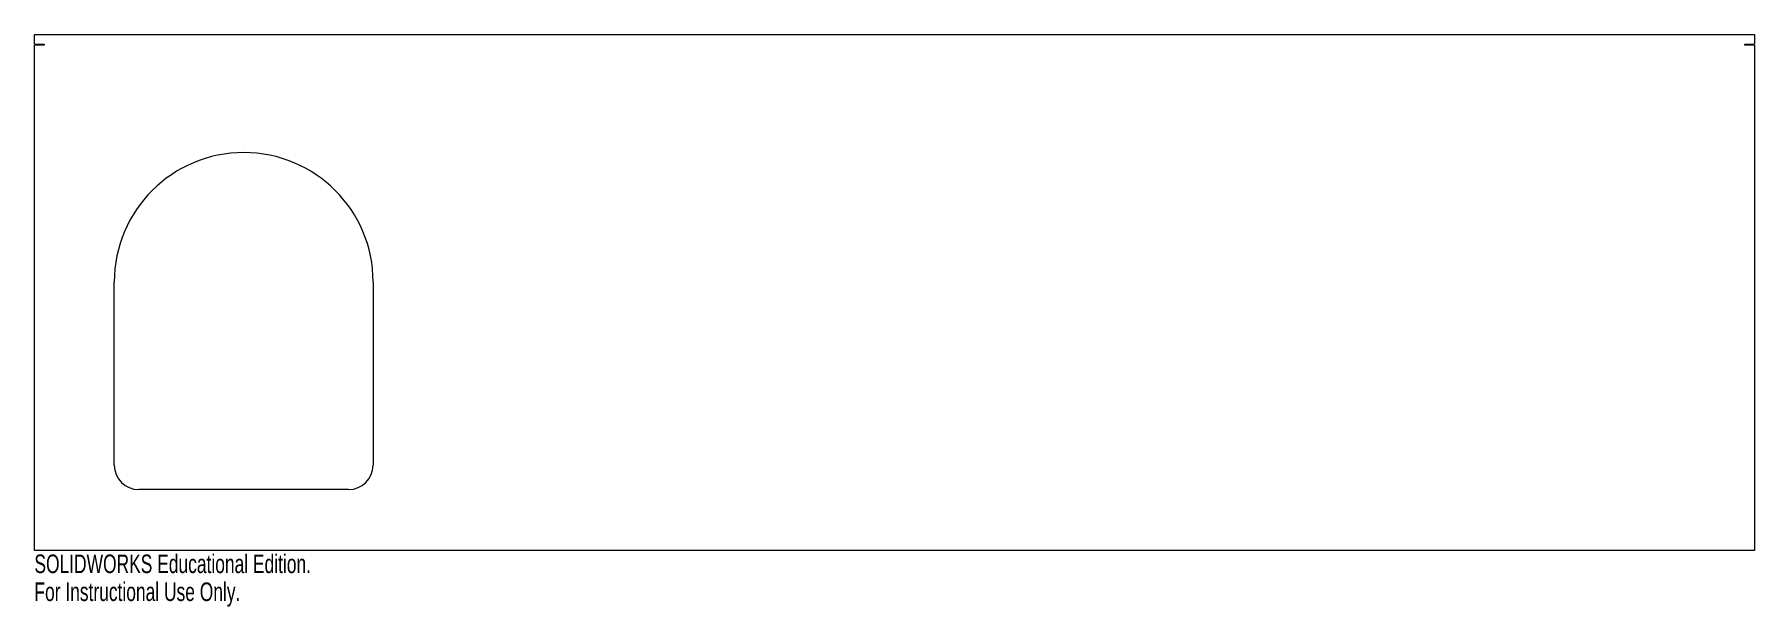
# Model space of a CAD drawing. Header units: inches. Extents: x -8.8 to 8.8, y -5.9 to 0.
import ezdxf

# ---------------------------------------------------------------- set-up
doc = ezdxf.new("R2010")
doc.units = ezdxf.units.IN
doc.header["$MEASUREMENT"] = 0
doc.styles.add('SLDTEXTSTYLE0', font='TXT', dxfattribs={"width": 0.7})

msp = doc.modelspace()

# ---------------------------------------------------------------- linework, layer by layer
at = {"color": 7, "linetype": 'Continuous', "lineweight": 15}
for p, q in [((-8.805, -0.1), (-8.805, 0)), ((-8.805, 0), (8.805, 0)), ((8.805, 0), (8.805, -0.1)), ((-8.805, -0.1), (-8.705, -0.1)), ((-8.805, -5.285), (-8.805, -0.11)), ((-8.705, -0.11), (-8.805, -0.11)), ((-8.705, -0.1), (-8.705, -0.11)), ((8.705, -0.1), (8.805, -0.1)), ((8.705, -0.11), (8.705, -0.1)), ((8.805, -0.11), (8.705, -0.11)), ((8.805, -0.11), (8.805, -5.285)), ((-7.987, -4.41), (-7.987, -2.535)), ((-5.338, -2.535), (-5.338, -4.41)), ((-5.588, -4.66), (-7.737, -4.66)), ((8.805, -5.285), (-8.805, -5.285))]:
    msp.add_line(p, q, dxfattribs=at)
for centre, radius, start, end in [((-6.662, -2.535), 1.325, 0, 180), ((-7.737, -4.41), 0.25, 180, 270), ((-5.588, -4.41), 0.25, 270, 0)]:
    msp.add_arc(centre, radius, start, end, dxfattribs=at)

# ---------------------------------------------------------------- texts
at = {"color": 7, "linetype": 'Continuous', "char_height": 0.1903, "attachment_point": 1, "style": 'SLDTEXTSTYLE0'}
for s, insert in [('SOLIDWORKS Educational Edition.', (-8.805, -5.325)), ('For Instructional Use Only.', (-8.805, -5.611))]:
    msp.add_mtext(s, dxfattribs=dict(at, insert=insert))

doc.saveas('drawing.dxf')
